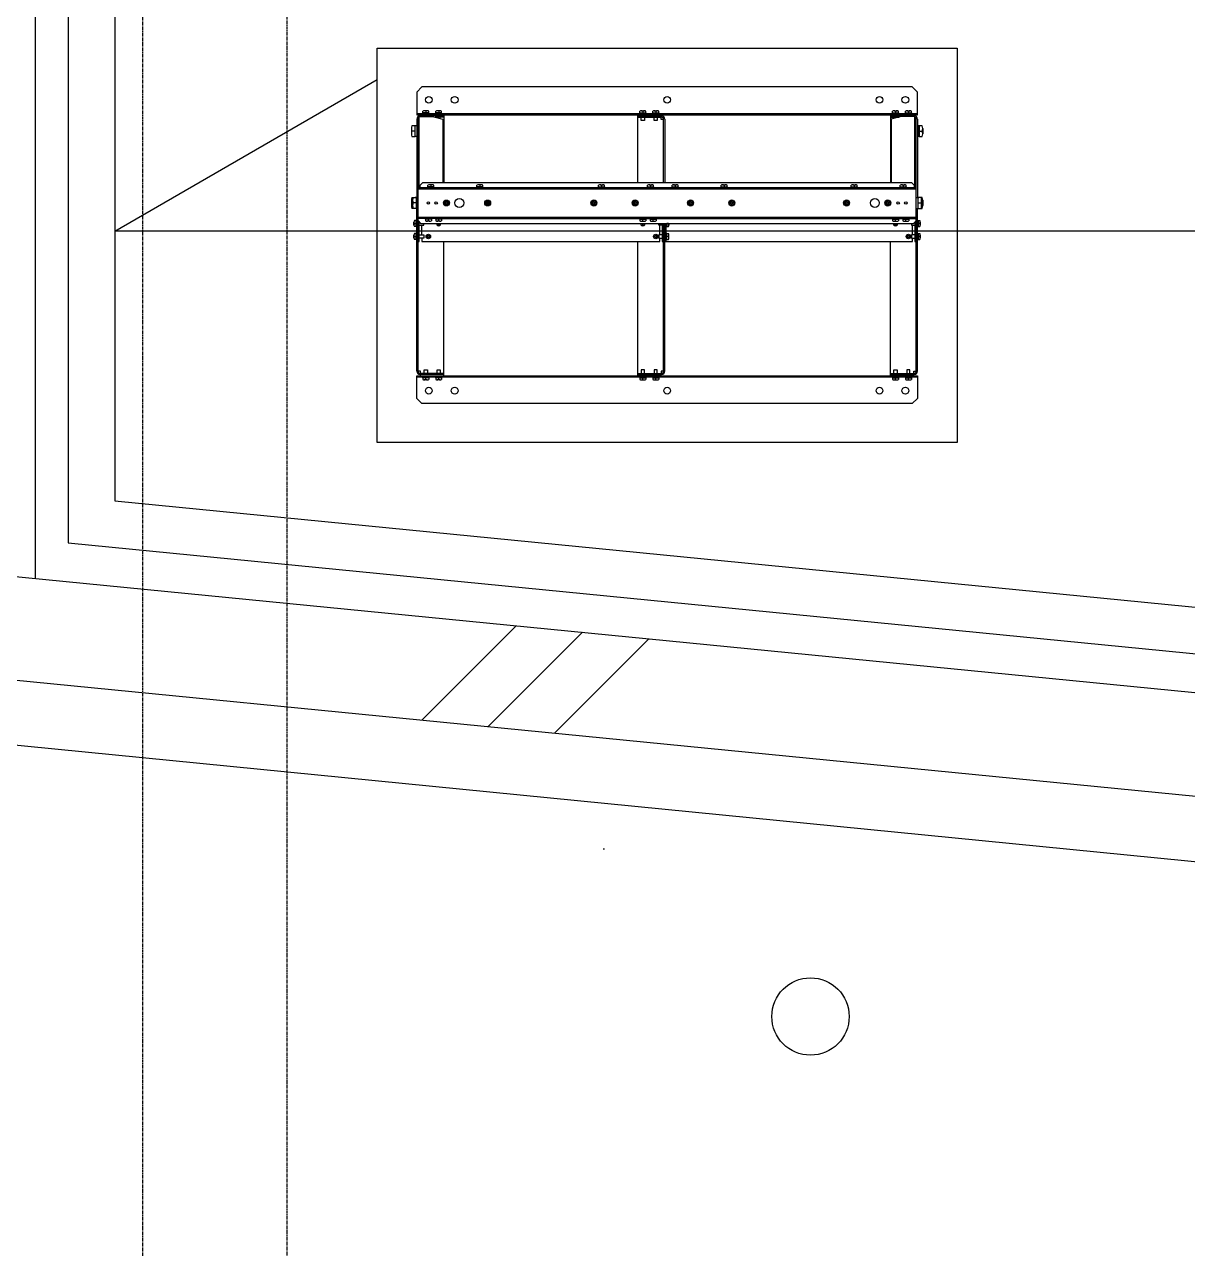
# Model space of a CAD drawing. Header units: millimetres. Extents: x 0 to 126150, y 0 to 89100.
# Drawn here: x 31494 to 33750, y 13429 to 15803 of the extents above; entities that cross this region are included whole.
import ezdxf

# ---------------------------------------------------------------- set-up
doc = ezdxf.new("R2010")
doc.units = ezdxf.units.MM
doc.header["$LTSCALE"] = 0.2
doc.linetypes.add('CENTER', pattern=[50.8, 31.75, -6.35, 6.35, -6.35])
doc.layers.add('A_建築', color=8, linetype='Continuous')
doc.layers.add('A_通芯', color=8, linetype='CENTER', plot=False)

msp = doc.modelspace()

# ---------------------------------------------------------------- linework, layer by layer
at = {"layer": 'A_建築', "lineweight": -3}
for points in [[(36236.62, 13933.66), (15890.16, 15947.77), (15890.16, 78948.49)], [(31653.54, 17841.54), (31514.95, 17841.54), (31514.95, 14728.42)], [(31579.24, 17786.72), (31579.24, 14797.46), (36880.99, 14275.81), (40673.22, 14293.61)], [(31669.24, 17786.72), (31669.24, 14879.04), (36885.2, 14365.83), (40672.8, 14383.61)], [(15890.16, 16265.78), (36879.73, 14200.57)], [(15890.16, 16064.81), (36861.02, 14001.45)], [(36983.53, 15402.11), (31669.24, 15402.11), (32178.02, 15695.85)], [(32255.02, 15629.78), (33226.02, 15629.78)], [(32259.82, 15484.03), (32259.82, 15624.07), (32285.82, 15624.07), (32305.82, 15618.86), (32305.82, 15496.33)], [(32307.52, 15625.18), (32261.52, 15625.18)], [(32262.22, 15627.48), (32262.22, 15625.18)], [(32265.02, 15629.78), (32265.02, 15627.48)], [(32266.77, 15631.38), (32266.77, 15634.63)], [(32275.39, 15635.38), (32269.64, 15635.38)], [(32272.52, 15634.63), (32272.52, 15631.38)], [(32278.27, 15631.38), (32278.27, 15634.63)], [(32307.52, 15622.88), (32290.4, 15622.88)], [(32291.77, 15631.38), (32291.77, 15634.63)], [(32294.52, 15621.8), (32294.52, 15622.88)], [(32300.39, 15635.38), (32294.65, 15635.38)], [(32297.52, 15634.63), (32297.52, 15631.38)], [(32300.52, 15620.24), (32300.52, 15622.88)], [(32303.27, 15631.38), (32303.27, 15634.63)], [(32307.52, 15627.48), (32307.52, 15496.33)], [(32683.52, 15496.33), (32683.52, 15627.48)], [(32683.52, 15625.18), (32729.52, 15625.18)], [(32683.52, 15622.88), (32729.52, 15622.88)], [(32687.77, 15631.38), (32687.77, 15634.63)], [(32696.52, 15622.88), (32696.52, 15616.38), (32690.52, 15616.38), (32690.52, 15622.88)], [(32690.64, 15635.38), (32696.39, 15635.38)], [(32693.52, 15634.63), (32693.52, 15631.38)], [(32699.27, 15631.38), (32699.27, 15634.63)], [(32712.77, 15631.38), (32712.77, 15634.63)], [(32721.52, 15622.88), (32721.52, 15616.38), (32715.52, 15616.38), (32715.52, 15622.88)], [(32715.64, 15635.38), (32721.39, 15635.38)], [(32718.52, 15634.63), (32718.52, 15631.38)], [(32724.27, 15631.38), (32724.27, 15634.63)], [(32728.82, 15627.48), (32728.82, 15625.18)], [(32733.52, 15618.48), (32728.82, 15618.48), (32728.82, 15622.88)], [(33173.52, 15627.48), (33173.52, 15496.33)], [(33173.52, 15625.18), (33219.52, 15625.18)], [(33173.52, 15622.88), (33190.64, 15622.88)], [(33221.22, 15484.03), (33221.22, 15624.07), (33195.22, 15624.07), (33175.22, 15618.86), (33175.22, 15496.33)], [(33177.77, 15631.38), (33177.77, 15634.63)], [(33180.52, 15620.24), (33180.52, 15622.88)], [(33180.64, 15635.38), (33186.4, 15635.38)], [(33183.52, 15634.63), (33183.52, 15631.38)], [(33186.52, 15621.8), (33186.52, 15622.88)], [(33189.27, 15631.38), (33189.27, 15634.63)], [(33202.77, 15631.38), (33202.77, 15634.63)], [(33205.64, 15635.38), (33211.4, 15635.38)], [(33208.52, 15634.63), (33208.52, 15631.38)], [(33214.27, 15631.38), (33214.27, 15634.63)], [(33216.02, 15629.78), (33216.02, 15627.48)], [(33218.82, 15627.48), (33218.82, 15625.18)], [(32244.72, 15601.17), (32244.72, 15590.78)], [(32245.67, 15585.59), (32251.82, 15585.59), (32251.82, 15606.37), (32245.67, 15606.37)], [(32251.82, 15595.98), (32245.67, 15595.98)], [(32251.82, 15604.28), (32252.22, 15604.28)], [(32255.22, 15585.23), (32252.22, 15585.23), (32252.22, 15606.73), (32255.22, 15606.73)], [(32255.22, 15618.88), (32255.22, 15467.23)], [(32257.52, 15130.08), (32257.52, 15618.88)], [(32257.52, 15618.48), (32259.82, 15618.48)], [(32257.52, 15600.48), (32259.82, 15600.48)], [(32733.52, 15496.33), (32733.52, 15618.88)], [(32735.82, 15618.88), (32735.82, 15496.33)], [(33223.52, 15618.48), (33221.22, 15618.48)], [(33223.52, 15600.48), (33221.22, 15600.48)], [(33223.52, 15130.08), (33223.52, 15618.88)], [(33225.82, 15618.88), (33225.82, 15467.23)], [(33225.82, 15606.73), (33228.82, 15606.73), (33228.82, 15585.23), (33225.82, 15585.23)], [(33228.82, 15604.28), (33229.22, 15604.28)], [(33235.37, 15606.37), (33229.22, 15606.37), (33229.22, 15585.59), (33235.37, 15585.59)], [(33229.22, 15595.98), (33235.37, 15595.98)], [(33236.32, 15601.17), (33236.32, 15590.78)], [(32252.22, 15587.68), (32251.82, 15587.68)], [(32257.52, 15591.48), (32259.82, 15591.48)], [(33223.52, 15591.48), (33221.22, 15591.48)], [(33229.22, 15587.68), (33228.82, 15587.68)], [(32257.52, 15484.03), (33223.52, 15484.03)], [(32259.82, 15486.42), (32261.52, 15486.42)], [(32261.52, 15484.03), (32261.52, 15491.32), (32266.52, 15496.33), (33214.52, 15496.33), (33219.52, 15491.32), (33219.52, 15484.03)], [(32261.52, 15486.33), (33219.52, 15486.33)], [(32266.52, 15486.33), (32266.52, 15484.03)], [(32276.77, 15487.93), (32276.77, 15491.18)], [(32285.4, 15491.93), (32279.65, 15491.93)], [(32282.52, 15491.18), (32282.52, 15487.93)], [(32288.27, 15487.93), (32288.27, 15491.18)], [(32371.77, 15487.93), (32371.77, 15491.18)], [(32380.39, 15491.93), (32374.64, 15491.93)], [(32377.52, 15491.18), (32377.52, 15487.93)], [(32383.27, 15487.93), (32383.27, 15491.18)], [(32607.77, 15487.93), (32607.77, 15491.18)], [(32610.65, 15491.93), (32616.4, 15491.93)], [(32613.52, 15491.18), (32613.52, 15487.93)], [(32619.27, 15487.93), (32619.27, 15491.18)], [(32702.77, 15487.93), (32702.77, 15491.18)], [(32705.64, 15491.93), (32711.4, 15491.93)], [(32708.52, 15491.18), (32708.52, 15487.93)], [(32714.27, 15487.93), (32714.27, 15491.18)], [(32750.27, 15487.93), (32750.27, 15491.18)], [(32753.15, 15491.93), (32758.89, 15491.93)], [(32756.02, 15491.18), (32756.02, 15487.93)], [(32761.77, 15487.93), (32761.77, 15491.18)], [(32845.27, 15487.93), (32845.27, 15491.18)], [(32848.15, 15491.93), (32853.89, 15491.93)], [(32851.02, 15491.18), (32851.02, 15487.93)], [(32856.77, 15487.93), (32856.77, 15491.18)], [(33097.77, 15487.93), (33097.77, 15491.18)], [(33100.64, 15491.93), (33106.39, 15491.93)], [(33103.52, 15491.18), (33103.52, 15487.93)], [(33109.27, 15487.93), (33109.27, 15491.18)], [(33192.77, 15487.93), (33192.77, 15491.18)], [(33195.65, 15491.93), (33201.4, 15491.93)], [(33198.52, 15491.18), (33198.52, 15487.93)], [(33204.27, 15487.93), (33204.27, 15491.18)], [(33214.52, 15486.33), (33214.52, 15484.03)], [(33221.22, 15486.42), (33219.52, 15486.42)], [(32244.72, 15461.67), (32244.72, 15451.28)], [(32245.67, 15466.87), (32254.12, 15466.87), (32254.12, 15446.08), (32245.67, 15446.08)], [(32247.02, 15456.48), (32245.67, 15456.48)], [(32247.02, 15461.67), (32247.02, 15451.28)], [(32254.12, 15456.48), (32247.97, 15456.48)], [(32257.52, 15467.23), (32252.22, 15467.23), (32252.22, 15466.87)], [(32254.12, 15464.77), (32254.52, 15464.77)], [(32254.52, 15467.23), (32254.52, 15445.73)], [(32310.64, 15457.1), (32309.64, 15457.1), (32309.64, 15455.85), (32310.64, 15455.85)], [(32311.89, 15458.35), (32311.89, 15459.35), (32313.14, 15459.35), (32313.14, 15458.35)], [(32313.14, 15454.6), (32313.14, 15453.6), (32311.89, 15453.6), (32311.89, 15454.6)], [(32314.4, 15457.1), (32315.39, 15457.1), (32315.39, 15455.85), (32314.4, 15455.85)], [(32390.64, 15457.1), (32389.64, 15457.1), (32389.64, 15455.85), (32390.64, 15455.85)], [(32391.9, 15458.35), (32391.9, 15459.35), (32393.14, 15459.35), (32393.14, 15458.35)], [(32393.14, 15454.6), (32393.14, 15453.6), (32391.9, 15453.6), (32391.9, 15454.6)], [(32394.39, 15457.1), (32395.39, 15457.1), (32395.39, 15455.85), (32394.39, 15455.85)], [(32596.64, 15457.1), (32595.65, 15457.1), (32595.65, 15455.85), (32596.64, 15455.85)], [(32599.14, 15458.35), (32599.14, 15459.35), (32597.9, 15459.35), (32597.9, 15458.35)], [(32599.14, 15454.6), (32599.14, 15453.6), (32597.9, 15453.6), (32597.9, 15454.6)], [(32600.39, 15457.1), (32601.4, 15457.1), (32601.4, 15455.85), (32600.39, 15455.85)], [(32676.64, 15457.1), (32675.64, 15457.1), (32675.64, 15455.85), (32676.64, 15455.85)], [(32679.14, 15458.35), (32679.14, 15459.35), (32677.89, 15459.35), (32677.89, 15458.35)], [(32679.14, 15454.6), (32679.14, 15453.6), (32677.89, 15453.6), (32677.89, 15454.6)], [(32680.39, 15457.1), (32681.39, 15457.1), (32681.39, 15455.85), (32680.39, 15455.85)], [(32784.14, 15457.1), (32783.15, 15457.1), (32783.15, 15455.85), (32784.14, 15455.85)], [(32786.64, 15458.35), (32786.64, 15459.35), (32785.4, 15459.35), (32785.4, 15458.35)], [(32786.64, 15454.6), (32786.64, 15453.6), (32785.4, 15453.6), (32785.4, 15454.6)], [(32787.9, 15457.1), (32788.9, 15457.1), (32788.9, 15455.85), (32787.9, 15455.85)], [(32864.15, 15457.1), (32863.14, 15457.1), (32863.14, 15455.85), (32864.15, 15455.85)], [(32866.64, 15458.35), (32866.64, 15459.35), (32865.39, 15459.35), (32865.39, 15458.35)], [(32865.39, 15454.6), (32865.39, 15453.6), (32866.64, 15453.6), (32866.64, 15454.6)], [(32867.89, 15457.1), (32868.89, 15457.1), (32868.89, 15455.85), (32867.89, 15455.85)], [(33086.64, 15457.1), (33085.64, 15457.1), (33085.64, 15455.85), (33086.64, 15455.85)], [(33089.14, 15458.35), (33089.14, 15459.35), (33087.89, 15459.35), (33087.89, 15458.35)], [(33089.14, 15454.6), (33089.14, 15453.6), (33087.89, 15453.6), (33087.89, 15454.6)], [(33090.39, 15457.1), (33091.39, 15457.1), (33091.39, 15455.85), (33090.39, 15455.85)], [(33166.65, 15457.1), (33165.65, 15457.1), (33165.65, 15455.85), (33166.65, 15455.85)], [(33169.14, 15458.35), (33169.14, 15459.35), (33167.89, 15459.35), (33167.89, 15458.35)], [(33169.14, 15454.6), (33169.14, 15453.6), (33167.89, 15453.6), (33167.89, 15454.6)], [(33170.4, 15457.1), (33171.39, 15457.1), (33171.39, 15455.85), (33170.4, 15455.85)], [(33223.52, 15467.23), (33228.82, 15467.23), (33228.82, 15466.87)], [(33226.52, 15467.23), (33226.52, 15445.73)], [(33226.92, 15464.77), (33226.52, 15464.77)], [(33235.37, 15466.87), (33226.92, 15466.87), (33226.92, 15446.08), (33235.37, 15446.08)], [(33226.92, 15456.48), (33233.07, 15456.48)], [(33234.02, 15461.67), (33234.02, 15451.28)], [(33234.02, 15456.48), (33235.37, 15456.48)], [(33236.32, 15461.67), (33236.32, 15451.28)], [(32257.52, 15445.73), (32252.22, 15445.73), (32252.22, 15446.08)], [(32254.12, 15448.18), (32254.52, 15448.18)], [(32255.22, 15130.08), (32255.22, 15445.73)], [(33223.52, 15445.73), (33228.82, 15445.73), (33228.82, 15446.08)], [(33225.82, 15130.08), (33225.82, 15445.73)], [(33226.92, 15448.18), (33226.52, 15448.18)], [(32249.62, 15413.6), (32249.62, 15419.35)], [(32253.62, 15422.23), (32250.37, 15422.23)], [(32250.37, 15416.48), (32253.62, 15416.48)], [(32253.62, 15410.73), (32250.37, 15410.73)], [(32257.52, 15428.93), (33223.52, 15428.93)], [(32271.77, 15426.63), (32257.52, 15426.63)], [(32257.52, 15421.63), (32262.52, 15416.63), (33218.52, 15416.63), (33223.52, 15421.63)], [(32257.52, 15381.48), (32259.82, 15381.48), (32259.82, 15419.33)], [(32259.82, 15413.48), (32268.62, 15413.48), (32268.62, 15416.63)], [(32262.52, 15426.63), (32262.52, 15428.93)], [(32264.52, 15394.48), (32264.52, 15413.48)], [(32271.77, 15425.03), (32271.77, 15421.78)], [(32280.39, 15421.03), (32274.64, 15421.03)], [(32277.52, 15421.78), (32277.52, 15425.03)], [(32291.77, 15426.63), (32283.27, 15426.63)], [(32283.27, 15425.03), (32283.27, 15421.78)], [(32291.77, 15425.03), (32291.77, 15421.78)], [(32300.39, 15421.03), (32294.65, 15421.03)], [(32295.65, 15415.85), (32294.65, 15415.85), (32294.65, 15416.63)], [(32298.15, 15414.6), (32298.15, 15413.6), (32296.9, 15413.6), (32296.9, 15414.6)], [(32297.52, 15421.78), (32297.52, 15425.03)], [(32300.39, 15416.63), (32300.39, 15415.85), (32299.39, 15415.85)], [(32303.27, 15426.63), (33177.77, 15426.63)], [(32303.27, 15425.03), (32303.27, 15421.78)], [(32687.77, 15425.03), (32687.77, 15421.78)], [(32690.64, 15421.03), (32696.39, 15421.03)], [(32690.64, 15416.63), (32690.64, 15415.85), (32691.65, 15415.85)], [(32692.89, 15414.6), (32692.89, 15413.6), (32694.14, 15413.6), (32694.14, 15414.6)], [(32693.52, 15421.78), (32693.52, 15425.03)], [(32695.4, 15415.85), (32696.39, 15415.85), (32696.39, 15416.63)], [(32699.27, 15425.03), (32699.27, 15421.78)], [(32707.77, 15425.03), (32707.77, 15421.78)], [(32710.65, 15421.03), (32716.39, 15421.03)], [(32713.52, 15421.78), (32713.52, 15425.03)], [(32719.27, 15425.03), (32719.27, 15421.78)], [(32731.22, 15413.48), (32724.72, 15413.48), (32724.72, 15416.63)], [(32726.52, 15394.48), (32726.52, 15413.48)], [(32731.22, 15416.63), (32731.22, 15381.48), (32733.52, 15381.48)], [(32733.52, 15130.08), (32733.52, 15416.63)], [(32735.82, 15130.08), (32735.82, 15416.63)], [(32738.12, 15416.63), (32738.12, 15381.48)], [(32739.75, 15416.65), (32739.75, 15410.75), (32738.15, 15410.75), (32738.15, 15416.65)], [(32742.97, 15416.48), (32739.72, 15416.48)], [(32739.72, 15410.73), (32742.97, 15410.73)], [(32743.72, 15416.63), (32743.72, 15413.6)], [(33177.77, 15425.03), (33177.77, 15421.78)], [(33180.64, 15421.03), (33186.4, 15421.03)], [(33181.64, 15415.85), (33180.64, 15415.85), (33180.64, 15416.63)], [(33184.14, 15414.6), (33184.14, 15413.6), (33182.9, 15413.6), (33182.9, 15414.6)], [(33183.52, 15421.78), (33183.52, 15425.03)], [(33186.4, 15416.63), (33186.4, 15415.85), (33185.39, 15415.85)], [(33189.27, 15426.63), (33197.77, 15426.63)], [(33189.27, 15425.03), (33189.27, 15421.78)], [(33197.77, 15425.03), (33197.77, 15421.78)], [(33200.65, 15421.03), (33206.4, 15421.03)], [(33203.52, 15421.78), (33203.52, 15425.03)], [(33209.27, 15426.63), (33223.52, 15426.63)], [(33209.27, 15425.03), (33209.27, 15421.78)], [(33214.72, 15416.63), (33214.72, 15413.48), (33221.22, 15413.48)], [(33216.52, 15394.48), (33216.52, 15413.48)], [(33218.52, 15426.63), (33218.52, 15428.93)], [(33221.22, 15419.33), (33221.22, 15381.48), (33223.52, 15381.48)], [(33227.42, 15422.23), (33230.67, 15422.23)], [(33230.67, 15416.48), (33227.42, 15416.48)], [(33227.42, 15410.73), (33230.67, 15410.73)], [(33231.42, 15419.35), (33231.42, 15413.6)], [(32249.62, 15388.6), (32249.62, 15394.35)], [(32253.62, 15397.23), (32250.37, 15397.23)], [(32250.37, 15391.48), (32253.62, 15391.48)], [(32253.62, 15385.73), (32250.37, 15385.73)], [(32259.82, 15394.48), (32268.62, 15394.48), (32268.62, 15388.48), (32259.82, 15388.48)], [(32264.52, 15388.48), (32264.52, 15381.48), (32726.52, 15381.48), (32726.52, 15388.48)], [(32275.64, 15392.1), (32274.64, 15392.1), (32274.64, 15390.85), (32275.64, 15390.85)], [(32276.9, 15393.35), (32276.9, 15394.35), (32278.14, 15394.35), (32278.14, 15393.35)], [(32276.9, 15389.6), (32276.9, 15388.6), (32278.14, 15388.6), (32278.14, 15389.6)], [(32279.4, 15390.85), (32280.39, 15390.85), (32280.39, 15392.1), (32279.4, 15392.1)], [(32716.64, 15390.85), (32715.64, 15390.85), (32715.64, 15392.1), (32716.64, 15392.1)], [(32719.14, 15393.35), (32719.14, 15394.35), (32717.89, 15394.35), (32717.89, 15393.35)], [(32719.14, 15389.6), (32719.14, 15388.6), (32717.89, 15388.6), (32717.89, 15389.6)], [(32720.39, 15390.85), (32721.39, 15390.85), (32721.39, 15392.1), (32720.39, 15392.1)], [(32731.22, 15394.48), (32724.72, 15394.48), (32724.72, 15388.48), (32731.22, 15388.48)], [(32735.82, 15381.48), (33216.52, 15381.48), (33216.52, 15388.48)], [(32739.72, 15397.23), (32742.97, 15397.23)], [(32742.97, 15391.48), (32739.72, 15391.48)], [(32739.72, 15385.73), (32742.97, 15385.73)], [(32743.72, 15388.6), (32743.72, 15394.35)], [(33206.65, 15392.1), (33205.64, 15392.1), (33205.64, 15390.85), (33206.65, 15390.85)], [(33207.9, 15393.35), (33207.9, 15394.35), (33209.15, 15394.35), (33209.15, 15393.35)], [(33207.9, 15389.6), (33207.9, 15388.6), (33209.15, 15388.6), (33209.15, 15389.6)], [(33210.4, 15390.85), (33211.4, 15390.85), (33211.4, 15392.1), (33210.4, 15392.1)], [(33221.22, 15394.48), (33214.72, 15394.48), (33214.72, 15388.48), (33221.22, 15388.48)], [(33227.42, 15397.23), (33230.67, 15397.23)], [(33230.67, 15391.48), (33227.42, 15391.48)], [(33227.42, 15385.73), (33230.67, 15385.73)], [(33231.42, 15394.35), (33231.42, 15388.6)], [(32307.52, 15121.48), (32307.52, 15381.48)], [(32683.52, 15121.48), (32683.52, 15381.48)], [(33173.52, 15121.48), (33173.52, 15381.48)], [(32262.22, 15126.07), (32262.22, 15130.48), (32257.52, 15130.48)], [(32307.52, 15126.07), (32261.52, 15126.07)], [(32307.52, 15123.78), (32261.52, 15123.78)], [(32262.22, 15121.48), (32262.22, 15123.78)], [(32265.02, 15119.18), (32265.02, 15121.48)], [(32269.52, 15126.07), (32269.52, 15132.58), (32275.52, 15132.58), (32275.52, 15126.07)], [(32294.52, 15126.07), (32294.52, 15132.58), (32300.52, 15132.58), (32300.52, 15126.07)], [(32683.52, 15126.07), (32729.52, 15126.07)], [(32683.52, 15123.78), (32729.52, 15123.78)], [(32696.52, 15126.07), (32696.52, 15132.58), (32690.52, 15132.58), (32690.52, 15126.07)], [(32721.52, 15126.07), (32721.52, 15132.58), (32715.52, 15132.58), (32715.52, 15126.07)], [(32733.52, 15130.48), (32728.82, 15130.48), (32728.82, 15126.07)], [(32728.82, 15121.48), (32728.82, 15123.78)], [(33173.52, 15126.07), (33219.52, 15126.07)], [(33173.52, 15123.78), (33219.52, 15123.78)], [(33180.52, 15126.07), (33180.52, 15132.58), (33186.52, 15132.58), (33186.52, 15126.07)], [(33211.52, 15126.07), (33211.52, 15132.58), (33205.52, 15132.58), (33205.52, 15126.07)], [(33216.02, 15119.18), (33216.02, 15121.48)], [(33218.82, 15126.07), (33218.82, 15130.48), (33223.52, 15130.48)], [(33218.82, 15121.48), (33218.82, 15123.78)], [(32255.02, 15119.18), (33226.02, 15119.18)], [(32266.77, 15117.58), (32266.77, 15114.33)], [(32275.39, 15113.58), (32269.64, 15113.58)], [(32272.52, 15114.33), (32272.52, 15117.58)], [(32278.27, 15117.58), (32278.27, 15114.33)], [(32291.77, 15117.58), (32291.77, 15114.33)], [(32300.39, 15113.58), (32294.65, 15113.58)], [(32297.52, 15114.33), (32297.52, 15117.58)], [(32303.27, 15117.58), (32303.27, 15114.33)], [(32687.77, 15117.58), (32687.77, 15114.33)], [(32690.64, 15113.58), (32696.39, 15113.58)], [(32693.52, 15114.33), (32693.52, 15117.58)], [(32699.27, 15117.58), (32699.27, 15114.33)], [(32712.77, 15117.58), (32712.77, 15114.33)], [(32715.64, 15113.58), (32721.39, 15113.58)], [(32718.52, 15114.33), (32718.52, 15117.58)], [(32724.27, 15117.58), (32724.27, 15114.33)], [(33177.77, 15117.58), (33177.77, 15114.33)], [(33180.64, 15113.58), (33186.4, 15113.58)], [(33183.52, 15114.33), (33183.52, 15117.58)], [(33189.27, 15117.58), (33189.27, 15114.33)], [(33202.77, 15117.58), (33202.77, 15114.33)], [(33205.64, 15113.58), (33211.4, 15113.58)], [(33208.52, 15114.33), (33208.52, 15117.58)], [(33214.27, 15117.58), (33214.27, 15114.33)], [(32264.82, 14453.67), (32447.72, 14636.67)], [(32393.52, 14440.97), (32576.52, 14623.97)], [(32522.32, 14428.37), (32705.22, 14611.27)], [(32619.39, 14203.05), (32616.44, 14203.33)]]:
    msp.add_lwpolyline(points, dxfattribs=at)
for points in [[(32178.02, 14991.98), (32178.02, 15756.98), (33303.02, 15756.98), (33303.02, 14991.98)], [(33216.02, 15681.48), (32265.02, 15681.48), (32255.02, 15671.48), (32255.02, 15627.48), (33226.02, 15627.48), (33226.02, 15671.48)], [(32266.75, 15631.35), (32266.75, 15629.75), (32278.25, 15629.75), (32278.25, 15631.35)], [(32291.74, 15631.35), (32291.74, 15629.75), (32303.25, 15629.75), (32303.25, 15631.35)], [(32699.25, 15631.35), (32699.25, 15629.75), (32687.75, 15629.75), (32687.75, 15631.35)], [(32724.25, 15631.35), (32724.25, 15629.75), (32712.74, 15629.75), (32712.74, 15631.35)], [(33189.25, 15631.35), (33189.25, 15629.75), (33177.75, 15629.75), (33177.75, 15631.35)], [(33214.25, 15631.35), (33214.25, 15629.75), (33202.75, 15629.75), (33202.75, 15631.35)], [(32276.75, 15487.95), (32276.75, 15486.35), (32288.24, 15486.35), (32288.24, 15487.95)], [(32371.75, 15487.95), (32371.75, 15486.35), (32383.25, 15486.35), (32383.25, 15487.95)], [(32619.24, 15487.95), (32619.24, 15486.35), (32607.75, 15486.35), (32607.75, 15487.95)], [(32714.25, 15487.95), (32714.25, 15486.35), (32702.75, 15486.35), (32702.75, 15487.95)], [(32761.75, 15487.95), (32761.75, 15486.35), (32750.24, 15486.35), (32750.24, 15487.95)], [(32856.75, 15487.95), (32856.75, 15486.35), (32845.25, 15486.35), (32845.25, 15487.95)], [(33109.25, 15487.95), (33109.25, 15486.35), (33097.75, 15486.35), (33097.75, 15487.95)], [(33204.24, 15487.95), (33204.24, 15486.35), (33192.75, 15486.35), (33192.75, 15487.95)], [(32307.55, 15459.35), (32312.55, 15462.25), (32317.55, 15459.35), (32317.55, 15453.56), (32312.55, 15450.75), (32307.55, 15453.56)], [(32387.55, 15459.35), (32392.55, 15462.25), (32397.55, 15459.35), (32397.55, 15453.56), (32392.55, 15450.75), (32387.55, 15453.56)], [(32603.55, 15459.35), (32598.54, 15462.25), (32593.55, 15459.35), (32593.55, 15453.56), (32598.54, 15450.75), (32603.55, 15453.56)], [(32683.55, 15459.35), (32678.55, 15462.25), (32673.55, 15459.35), (32673.55, 15453.56), (32678.55, 15450.75), (32683.55, 15453.56)], [(32791.05, 15459.35), (32786.04, 15462.25), (32781.05, 15459.35), (32781.05, 15453.56), (32786.04, 15450.75), (32791.05, 15453.56)], [(32871.04, 15459.35), (32866.05, 15462.25), (32861.05, 15459.35), (32861.05, 15453.56), (32866.05, 15450.75), (32871.04, 15453.56)], [(33093.55, 15459.35), (33088.55, 15462.25), (33083.55, 15459.35), (33083.55, 15453.56), (33088.55, 15450.75), (33093.55, 15453.56)], [(33173.55, 15459.35), (33168.55, 15462.25), (33163.55, 15459.35), (33163.55, 15453.56), (33168.55, 15450.75), (33173.55, 15453.56)], [(32253.65, 15422.25), (32255.25, 15422.25), (32255.25, 15410.75), (32253.65, 15410.75)], [(32271.75, 15425.05), (32271.75, 15426.65), (32283.25, 15426.65), (32283.25, 15425.05)], [(32291.74, 15425.05), (32291.74, 15426.65), (32303.25, 15426.65), (32303.25, 15425.05)], [(32699.25, 15425.05), (32699.25, 15426.65), (32687.75, 15426.65), (32687.75, 15425.05)], [(32719.25, 15425.05), (32719.25, 15426.65), (32707.75, 15426.65), (32707.75, 15425.05)], [(33189.25, 15425.05), (33189.25, 15426.65), (33177.75, 15426.65), (33177.75, 15425.05)], [(33209.25, 15425.05), (33209.25, 15426.65), (33197.75, 15426.65), (33197.75, 15425.05)], [(33227.45, 15410.75), (33225.85, 15410.75), (33225.85, 15422.25), (33227.45, 15422.25)], [(32253.65, 15397.25), (32255.25, 15397.25), (32255.25, 15385.75), (32253.65, 15385.75)], [(32739.75, 15397.25), (32738.15, 15397.25), (32738.15, 15385.75), (32739.75, 15385.75)], [(33227.45, 15385.75), (33225.85, 15385.75), (33225.85, 15397.25), (33227.45, 15397.25)], [(33226.02, 15121.48), (33226.02, 15077.48), (33216.02, 15067.48), (32265.02, 15067.48), (32255.02, 15077.48), (32255.02, 15121.48)], [(32266.75, 15117.55), (32266.75, 15119.15), (32278.25, 15119.15), (32278.25, 15117.55)], [(32291.74, 15117.55), (32291.74, 15119.15), (32303.25, 15119.15), (32303.25, 15117.55)], [(32699.25, 15117.55), (32699.25, 15119.15), (32687.75, 15119.15), (32687.75, 15117.55)], [(32724.25, 15117.55), (32724.25, 15119.15), (32712.74, 15119.15), (32712.74, 15117.55)], [(33189.25, 15117.55), (33189.25, 15119.15), (33177.75, 15119.15), (33177.75, 15117.55)], [(33214.25, 15117.55), (33214.25, 15119.15), (33202.75, 15119.15), (33202.75, 15117.55)]]:
    msp.add_lwpolyline(points, close=True, dxfattribs=at)
for points in [[(32261.52, 15625.18, 0.4142136), (32255.22, 15618.88)], [(32259.82, 15622.5, 0.2907602), (32257.52, 15618.88)], [(32272.52, 15634.63, 0.2608696), (32266.77, 15634.63)], [(32278.27, 15634.63, 0.2608696), (32272.52, 15634.63)], [(32297.52, 15634.63, 0.2608696), (32291.77, 15634.63)], [(32303.27, 15634.63, 0.2608696), (32297.52, 15634.63)], [(32693.52, 15634.63, 0.2608696), (32687.77, 15634.63)], [(32699.27, 15634.63, 0.2608696), (32693.52, 15634.63)], [(32718.52, 15634.63, 0.2608696), (32712.77, 15634.63)], [(32724.27, 15634.63, 0.2608696), (32718.52, 15634.63)], [(32735.82, 15618.88, 0.4142136), (32729.52, 15625.18)], [(32733.52, 15618.88, 0.4142136), (32729.52, 15622.88)], [(33183.52, 15634.63, 0.2608696), (33177.77, 15634.63)], [(33189.27, 15634.63, 0.2608696), (33183.52, 15634.63)], [(33208.52, 15634.63, 0.2608696), (33202.77, 15634.63)], [(33214.27, 15634.63, 0.2608696), (33208.52, 15634.63)], [(33225.82, 15618.88, 0.4142136), (33219.52, 15625.18)], [(33223.52, 15618.88, 0.2907603), (33221.22, 15622.5)], [(32245.67, 15606.37, 0.1821199), (32245.67, 15595.98)], [(32245.67, 15595.98, 0.1821199), (32245.67, 15585.58)], [(33235.37, 15595.98, 0.1821199), (33235.37, 15606.37)], [(33235.37, 15585.58, 0.1821199), (33235.37, 15595.98)], [(32282.52, 15491.18, 0.2608696), (32276.77, 15491.18)], [(32288.27, 15491.18, 0.2608696), (32282.52, 15491.18)], [(32377.52, 15491.18, 0.2608696), (32371.77, 15491.18)], [(32383.27, 15491.18, 0.2608696), (32377.52, 15491.18)], [(32613.52, 15491.18, 0.2608696), (32607.77, 15491.18)], [(32619.27, 15491.18, 0.2608696), (32613.52, 15491.18)], [(32708.52, 15491.18, 0.2608696), (32702.77, 15491.18)], [(32714.27, 15491.18, 0.2608696), (32708.52, 15491.18)], [(32756.02, 15491.18, 0.2608696), (32750.27, 15491.18)], [(32761.77, 15491.18, 0.2608696), (32756.02, 15491.18)], [(32851.02, 15491.18, 0.2608696), (32845.27, 15491.18)], [(32856.77, 15491.18, 0.2608696), (32851.02, 15491.18)], [(33103.52, 15491.18, 0.2608696), (33097.77, 15491.18)], [(33109.27, 15491.18, 0.2608696), (33103.52, 15491.18)], [(33198.52, 15491.18, 0.2608696), (33192.77, 15491.18)], [(33204.27, 15491.18, 0.2608696), (33198.52, 15491.18)], [(32245.67, 15466.87, 0.1821199), (32245.67, 15456.47)], [(32245.67, 15456.48, 0.1821199), (32245.67, 15446.08)], [(32247.97, 15466.87, 0.1821199), (32247.97, 15456.47)], [(32247.97, 15456.48, 0.1821199), (32247.97, 15446.08)], [(32310.64, 15457.1, 0.4142129), (32311.89, 15458.35)], [(32311.89, 15454.6, 0.4142129), (32310.64, 15455.85)], [(32313.15, 15458.35, 0.414214), (32314.4, 15457.1)], [(32314.4, 15455.85, 0.414214), (32313.15, 15454.6)], [(32390.64, 15457.1, 0.4142129), (32391.89, 15458.35)], [(32391.89, 15454.6, 0.4142129), (32390.64, 15455.85)], [(32393.14, 15458.35, 0.414214), (32394.39, 15457.1)], [(32394.39, 15455.85, 0.414214), (32393.14, 15454.6)], [(32596.64, 15457.1, 0.414214), (32597.89, 15458.35)], [(32597.89, 15454.6, 0.4142141), (32596.64, 15455.85)], [(32599.14, 15458.35, 0.4142129), (32600.39, 15457.1)], [(32600.39, 15455.85, 0.4142129), (32599.14, 15454.6)], [(32676.64, 15457.1, 0.414214), (32677.89, 15458.35)], [(32677.89, 15454.6, 0.4142141), (32676.64, 15455.85)], [(32679.14, 15458.35, 0.4142129), (32680.39, 15457.1)], [(32680.39, 15455.85, 0.4142129), (32679.14, 15454.6)], [(32784.14, 15457.1, 0.414214), (32785.39, 15458.35)], [(32785.39, 15454.6, 0.4142141), (32784.14, 15455.85)], [(32786.65, 15458.35, 0.4142129), (32787.9, 15457.1)], [(32787.9, 15455.85, 0.4142129), (32786.65, 15454.6)], [(32864.15, 15457.1, 0.414214), (32865.4, 15458.35)], [(32865.4, 15454.6, 0.4142141), (32864.15, 15455.85)], [(32866.64, 15458.35, 0.4142129), (32867.89, 15457.1)], [(32867.89, 15455.85, 0.4142129), (32866.64, 15454.6)], [(33086.64, 15457.1, 0.414214), (33087.89, 15458.35)], [(33087.89, 15454.6, 0.4142141), (33086.64, 15455.85)], [(33089.14, 15458.35, 0.4142129), (33090.39, 15457.1)], [(33090.39, 15455.85, 0.4142129), (33089.14, 15454.6)], [(33166.65, 15457.1, 0.414214), (33167.9, 15458.35)], [(33167.9, 15454.6, 0.4142141), (33166.65, 15455.85)], [(33169.15, 15458.35, 0.4142129), (33170.4, 15457.1)], [(33170.4, 15455.85, 0.4142129), (33169.15, 15454.6)], [(33233.07, 15456.47, 0.1821199), (33233.07, 15466.87)], [(33233.07, 15446.08, 0.1821199), (33233.07, 15456.48)], [(33235.37, 15456.47, 0.1821199), (33235.37, 15466.87)], [(33235.37, 15446.08, 0.1821199), (33235.37, 15456.48)], [(32250.37, 15422.23, 0.2608696), (32250.37, 15416.48)], [(32250.37, 15416.48, 0.2608696), (32250.37, 15410.73)], [(32271.77, 15421.78, 0.2608696), (32277.52, 15421.78)], [(32277.52, 15421.78, 0.2608696), (32283.27, 15421.78)], [(32291.77, 15421.78, 0.2608696), (32297.52, 15421.78)], [(32293.15, 15416.63, 1.034894), (32301.89, 15416.63)], [(32296.9, 15414.6, 0.4142129), (32295.65, 15415.85)], [(32297.52, 15421.78, 0.2608696), (32303.27, 15421.78)], [(32299.39, 15415.85, 0.414214), (32298.14, 15414.6)], [(32687.77, 15421.78, 0.2608696), (32693.52, 15421.78)], [(32689.15, 15416.63, 1.034894), (32697.89, 15416.63)], [(32692.9, 15414.6, 0.4142129), (32691.65, 15415.85)], [(32693.52, 15421.78, 0.2608696), (32699.27, 15421.78)], [(32695.4, 15415.85, 0.414214), (32694.15, 15414.6)], [(32707.77, 15421.78, 0.2608696), (32713.52, 15421.78)], [(32713.52, 15421.78, 0.2608696), (32719.27, 15421.78)], [(32742.97, 15416.48, 0.0072446), (32743.05, 15416.63)], [(32742.97, 15410.73, 0.2608696), (32742.97, 15416.48)], [(33177.77, 15421.78, 0.2608696), (33183.52, 15421.78)], [(33179.15, 15416.63, 1.034894), (33187.89, 15416.63)], [(33182.89, 15414.6, 0.4142129), (33181.64, 15415.85)], [(33183.52, 15421.78, 0.2608696), (33189.27, 15421.78)], [(33185.39, 15415.85, 0.414214), (33184.14, 15414.6)], [(33197.77, 15421.78, 0.2608696), (33203.52, 15421.78)], [(33203.52, 15421.78, 0.2608696), (33209.27, 15421.78)], [(33230.67, 15416.48, 0.2608696), (33230.67, 15422.23)], [(33230.67, 15410.73, 0.2608696), (33230.67, 15416.48)], [(32250.37, 15397.23, 0.2608696), (32250.37, 15391.48)], [(32250.37, 15391.47, 0.2608696), (32250.37, 15385.72)], [(32275.64, 15392.1, 0.4142129), (32276.89, 15393.35)], [(32276.89, 15389.6, 0.4142129), (32275.64, 15390.85)], [(32278.15, 15393.35, 0.4142141), (32279.4, 15392.1)], [(32279.4, 15390.85, 0.414214), (32278.15, 15389.6)], [(32716.64, 15392.1, 0.4142129), (32717.89, 15393.35)], [(32717.89, 15389.6, 0.4142129), (32716.64, 15390.85)], [(32719.14, 15393.35, 0.4142141), (32720.39, 15392.1)], [(32720.39, 15390.85, 0.414214), (32719.14, 15389.6)], [(32742.97, 15391.48, 0.2608696), (32742.97, 15397.23)], [(32742.97, 15385.72, 0.2608696), (32742.97, 15391.47)], [(33206.65, 15392.1, 0.4142129), (33207.9, 15393.35)], [(33207.9, 15389.6, 0.4142129), (33206.65, 15390.85)], [(33209.15, 15393.35, 0.4142141), (33210.4, 15392.1)], [(33210.4, 15390.85, 0.414214), (33209.15, 15389.6)], [(33230.67, 15391.48, 0.2608696), (33230.67, 15397.23)], [(33230.67, 15385.72, 0.2608696), (33230.67, 15391.47)], [(32255.22, 15130.08, 0.4142136), (32261.52, 15123.78)], [(32257.52, 15130.08, 0.4142136), (32261.52, 15126.08)], [(32729.52, 15123.78, 0.4142136), (32735.82, 15130.08)], [(32729.52, 15126.08, 0.4142136), (32733.52, 15130.08)], [(33219.52, 15126.08, 0.4142136), (33223.52, 15130.08)], [(33219.52, 15123.78, 0.4142136), (33225.82, 15130.08)], [(32266.77, 15114.33, 0.2608696), (32272.52, 15114.33)], [(32272.52, 15114.33, 0.2608696), (32278.27, 15114.33)], [(32291.77, 15114.33, 0.2608696), (32297.52, 15114.33)], [(32297.52, 15114.33, 0.2608696), (32303.27, 15114.33)], [(32687.77, 15114.33, 0.2608696), (32693.52, 15114.33)], [(32693.52, 15114.33, 0.2608696), (32699.27, 15114.33)], [(32712.77, 15114.33, 0.2608696), (32718.52, 15114.33)], [(32718.52, 15114.33, 0.2608696), (32724.27, 15114.33)], [(33177.77, 15114.33, 0.2608696), (33183.52, 15114.33)], [(33183.52, 15114.33, 0.2608696), (33189.27, 15114.33)], [(33202.77, 15114.33, 0.2608696), (33208.52, 15114.33)], [(33208.52, 15114.33, 0.2608696), (33214.27, 15114.33)]]:
    msp.add_lwpolyline(points, format="xyb", dxfattribs=at)
for centre, radius in [((32278.52, 15656.48), 6.5), ((32328.52, 15656.48), 6.5), ((32740.52, 15656.48), 6.5), ((33152.52, 15656.48), 6.5), ((33202.52, 15656.48), 6.5), ((32277.52, 15456.48), 2.4), ((32292.52, 15456.48), 2.4), ((32312.52, 15456.48), 5.75), ((32312.52, 15456.48), 5), ((32312.52, 15456.48), 4.3), ((32337.52, 15456.48), 8.5), ((32392.52, 15456.48), 5.75), ((32392.52, 15456.48), 5), ((32392.52, 15456.48), 4.3), ((32598.52, 15456.48), 5.75), ((32598.52, 15456.48), 5), ((32598.52, 15456.48), 4.3), ((32678.52, 15456.48), 5.75), ((32678.52, 15456.48), 5), ((32678.52, 15456.48), 4.3), ((32786.02, 15456.48), 5.75), ((32786.02, 15456.48), 5), ((32786.02, 15456.48), 4.3), ((32866.02, 15456.48), 5.75), ((32866.02, 15456.48), 5), ((32866.02, 15456.48), 4.3), ((33088.52, 15456.48), 5.75), ((33088.52, 15456.48), 5), ((33088.52, 15456.48), 4.3), ((33143.52, 15456.48), 8.5), ((33168.52, 15456.48), 5.75), ((33168.52, 15456.48), 5), ((33168.52, 15456.48), 4.3), ((33188.52, 15456.48), 2.4), ((33203.52, 15456.48), 2.4), ((32277.52, 15391.48), 4.37), ((32718.52, 15391.48), 4.37), ((33208.52, 15391.48), 4.37), ((32278.52, 15092.48), 6.5), ((32328.52, 15092.48), 6.5), ((32740.52, 15092.48), 6.5), ((33152.52, 15092.48), 6.5), ((33202.52, 15092.48), 6.5), ((33018.58, 13878.78), 75)]:
    msp.add_circle(centre, radius, dxfattribs=at)
at = {"layer": 'A_通芯'}
for p, q in [((31723.55, 7195.51), (31723.55, 50618.35)), ((32003.58, 9798.24), (32003.58, 50084.85))]:
    msp.add_line(p, q, dxfattribs=at)

doc.saveas('drawing.dxf')
